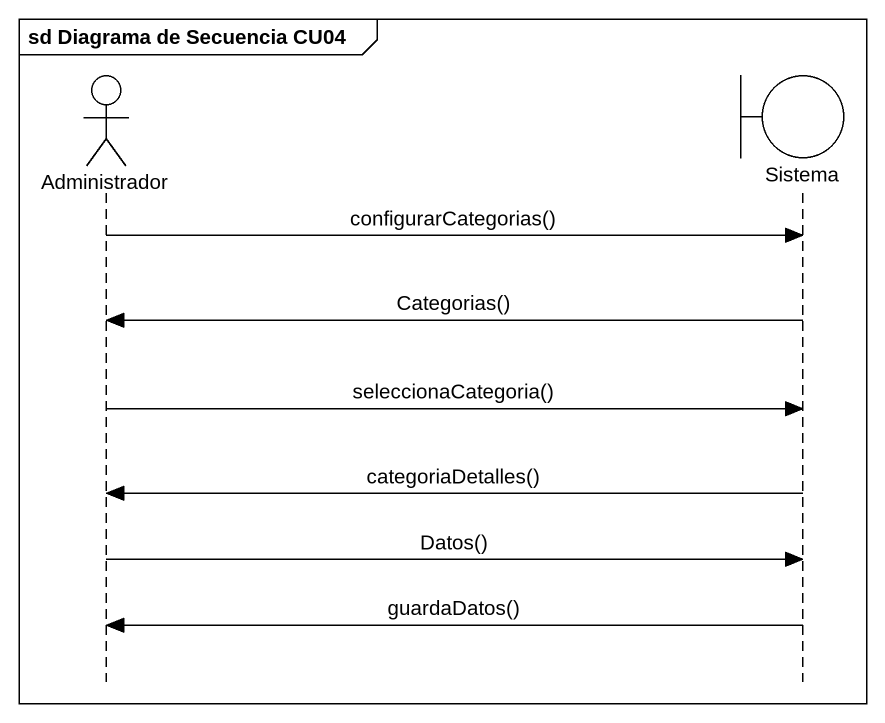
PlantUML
@startuml
mainframe sd Diagrama de Secuencia CU04
hide footbox
actor Administrador
boundary Sistema

Administrador -> Sistema : configurarCategorias()
Sistema -> Administrador : Categorias()
Administrador -> Sistema : seleccionaCategoria()
Sistema -> Administrador : categoriaDetalles()
Administrador -> Sistema : Datos()
Sistema -> Administrador : guardaDatos()
@enduml
